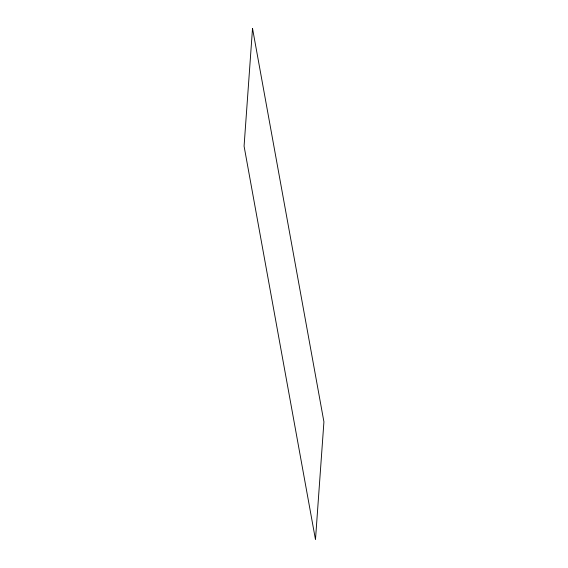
<?xml version="1.0" encoding="UTF-8"?>
<svg xmlns="http://www.w3.org/2000/svg" width="568" height="568" viewBox="0 0 568 568"><rect width="100%" height="100%" fill="white"/><g stroke="black" fill="none" stroke-linecap="round" stroke-linejoin="round"><path stroke-width="0.85" d="M252.519 28.4L244.077 146.161L315.481 539.6L323.923 421.839L252.519 28.4"/></g></svg>
